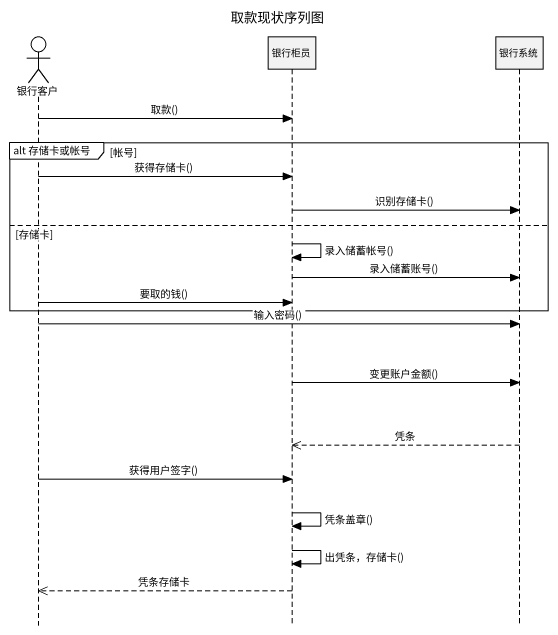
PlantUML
@startuml
title 取款现状序列图
hide footbox
actor 银行客户
participant 银行柜员
participant 银行系统

银行客户 -> 银行柜员 : 取款()
group alt 存储卡或帐号 [帐号]
  银行客户 -> 银行柜员 : 获得存储卡()
  银行柜员 -> 银行系统 : 识别存储卡()
else 存储卡
  银行柜员 -> 银行柜员 : 录入储蓄帐号()
  银行柜员 -> 银行系统 : 录入储蓄账号()
  银行客户 -> 银行柜员 : 要取的钱()
end
银行客户 -> 银行系统 : 输入密码()
银行柜员 -> 银行系统 : 变更账户金额()
银行系统 -->> 银行柜员 : 凭条
银行客户 -> 银行柜员 : 获得用户签字()
银行柜员 -> 银行柜员 : 凭条盖章()
银行柜员 -> 银行柜员 : 出凭条，存储卡()
银行柜员 -->> 银行客户 : 凭条存储卡
@enduml
